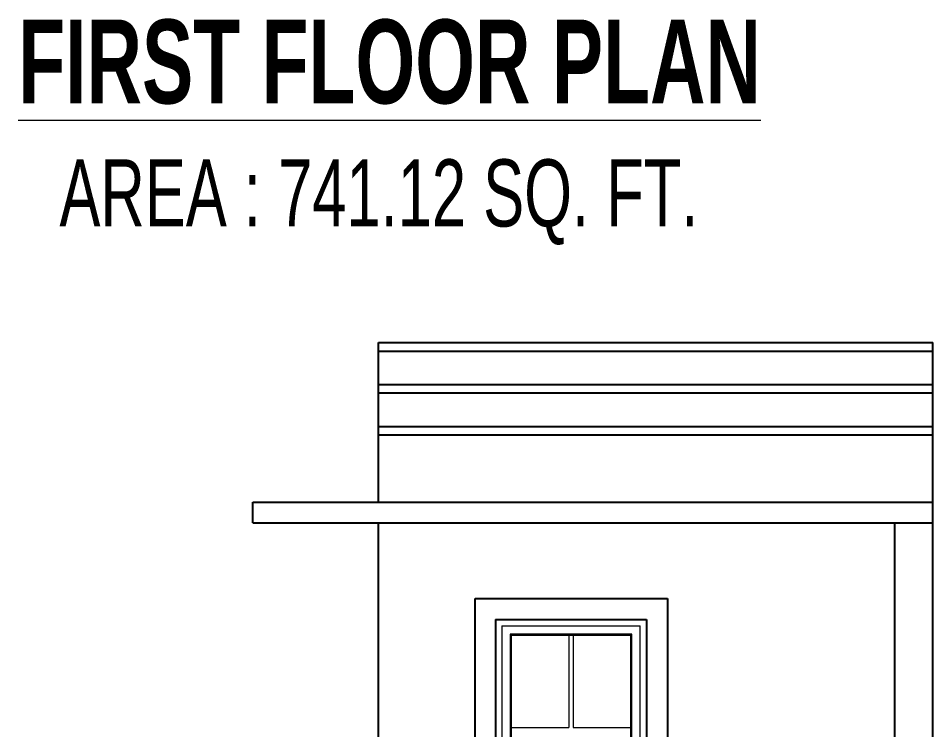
# Model space of a CAD drawing. Header units: inches. Extents: x -10117506 to -5032697, y -6529230 to -3253155.
# Drawn here: x -5059509.9 to -5059291.8, y -3256320.3 to -3256150.7 of the extents above; entities that cross this region are included whole.
import ezdxf

# ---------------------------------------------------------------- set-up
doc = ezdxf.new("R2010")
doc.units = ezdxf.units.IN
doc.header["$LTSCALE"] = 2
doc.header["$MEASUREMENT"] = 0
doc.layers.get('0').update_dxf_attribs({"linetype": 'CONTINUOUS'})
doc.layers.add('Text-100.w', color=254, linetype='CONTINUOUS', lineweight=9)
doc.layers.add('window', color=4, linetype='CONTINUOUS', lineweight=13)
doc.styles.add('Arial', font='arial.ttf', dxfattribs={"width": 0.8, "height": 12})

msp = doc.modelspace()

# ---------------------------------------------------------------- linework, layer by layer
at = {"ltscale": 0.5}
for p, q in [((-5059423.98, -3256228), (-5059291.82, -3256228)), ((-5059423.98, -3256266), (-5059423.98, -3256228)), ((-5059291.82, -3256266), (-5059291.82, -3256228)), ((-5059423.98, -3256230), (-5059291.82, -3256230)), ((-5059423.98, -3256238), (-5059291.82, -3256238)), ((-5059423.98, -3256240), (-5059291.82, -3256240)), ((-5059423.98, -3256248), (-5059291.82, -3256248)), ((-5059423.98, -3256250), (-5059291.82, -3256250)), ((-5059453.98, -3256266), (-5059291.82, -3256266)), ((-5059453.98, -3256271), (-5059453.98, -3256266)), ((-5059291.82, -3256602), (-5059291.82, -3256266)), ((-5059453.98, -3256271), (-5059291.82, -3256271)), ((-5059423.98, -3256378), (-5059423.98, -3256271)), ((-5059300.82, -3256495), (-5059300.82, -3256271)), ((-5059400.99, -3256577), (-5059400.99, -3256289)), ((-5059400.99, -3256289), (-5059355.08, -3256289)), ((-5059355.08, -3256289), (-5059355.08, -3256577)), ((-5059395.99, -3256294), (-5059360.08, -3256294)), ((-5059395.99, -3256572), (-5059395.99, -3256294)), ((-5059360.08, -3256294), (-5059360.08, -3256572))]:
    msp.add_line(p, q, dxfattribs=at)
at = {"layer": 'window'}
for p, q in [((-5059396.08, -3256572), (-5059396.08, -3256294)), ((-5059360.08, -3256294), (-5059396.08, -3256294)), ((-5059360.08, -3256572), (-5059360.08, -3256294)), ((-5059394.58, -3256295.5), (-5059361.57, -3256295.5)), ((-5059394.58, -3256295.5), (-5059394.58, -3256570)), ((-5059361.57, -3256570), (-5059361.57, -3256295.5)), ((-5059363.57, -3256297.5), (-5059392.58, -3256297.5)), ((-5059392.58, -3256297.5), (-5059392.58, -3256568.5)), ((-5059392.33, -3256297.75), (-5059392.58, -3256297.5)), ((-5059392.33, -3256297.75), (-5059392.33, -3256568.25)), ((-5059392.33, -3256297.75), (-5059363.82, -3256297.75)), ((-5059378.58, -3256297.75), (-5059378.58, -3256319.79)), ((-5059377.58, -3256297.75), (-5059377.58, -3256319.79)), ((-5059363.82, -3256297.75), (-5059363.57, -3256297.5)), ((-5059363.82, -3256568.25), (-5059363.82, -3256297.75)), ((-5059363.57, -3256568.5), (-5059363.57, -3256297.5)), ((-5059392.33, -3256319.79), (-5059378.58, -3256319.79)), ((-5059377.58, -3256319.79), (-5059363.82, -3256319.79))]:
    msp.add_line(p, q, dxfattribs=at)

# ---------------------------------------------------------------- texts
at = {"layer": 'Text-100.w', "insert": (-5059423.91, -3256150.96), "char_height": 20, "width": 221.6113, "attachment_point": 2, "style": 'Arial'}
msp.add_mtext('\\A1;{\\fArial Narrow|b1|i0|c0|p34;\\L FIRST FLOOR PLAN\\P\\fArial Narrow|b0|i0|c0|p34;\\H0.8x;\\lAREA : 741.12 SQ. FT.\\H1.02306x; }', dxfattribs=at)

doc.saveas('drawing.dxf')
